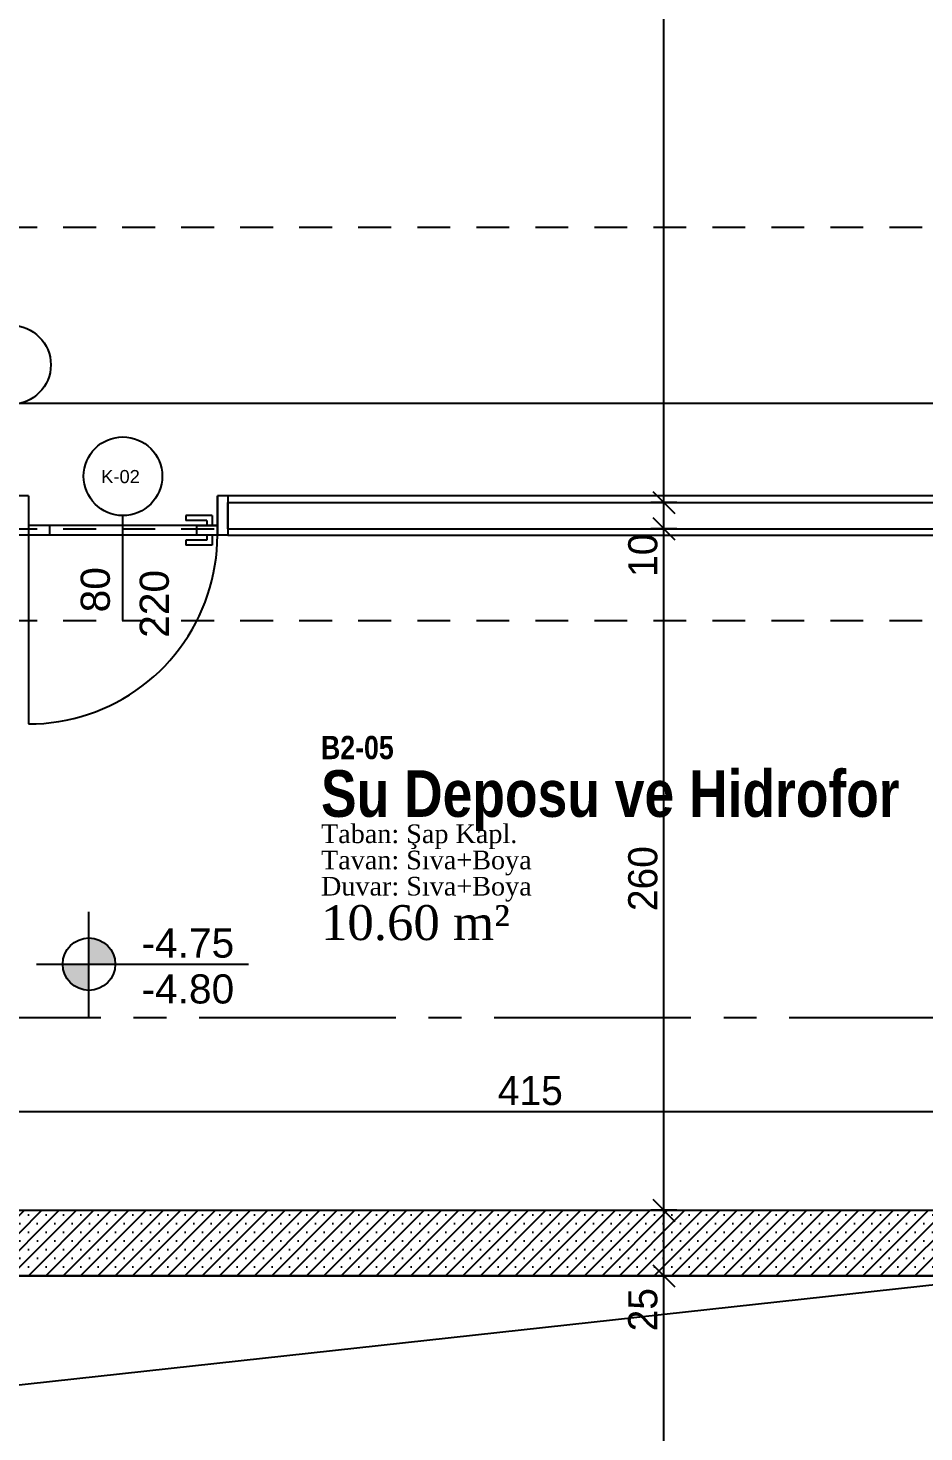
# Model space of a CAD drawing. Header units: metres. Extents: x -220 to 294, y -29 to 18.
# Drawn here: x -130.79 to -127.38, y -0.8 to 4.56 of the extents above; entities that cross this region are included whole.
import ezdxf

# ---------------------------------------------------------------- set-up
doc = ezdxf.new("R2010")
doc.units = ezdxf.units.M
doc.header["$MEASUREMENT"] = 0
doc.linetypes.add('CENTER2', pattern=[1.125, 0.75, -0.125, 0.125, -0.125])
doc.linetypes.add('HIDDEN2', pattern=[0.1875, 0.125, -0.0625])
for name, color, linetype in [('Aks', 7, 'Continuous'), ('Cizgi', 7, 'Continuous'), ('Duvar', 7, 'Continuous'), ('Kapi_Pencere', 7, 'Continuous'), ('Kot', 7, 'Continuous'), ('Mahal', 7, 'Continuous'), ('Merdiven', 7, 'Continuous'), ('Olculendirme', 7, 'Continuous'), ('Panel', 7, 'Continuous'), ('Standart', 7, 'Continuous')]:
    doc.layers.add(name, color=color, linetype=linetype)
doc.styles.add('arial_1_18', font='arial.ttf', dxfattribs={"height": 0.2})
doc.styles.add('comic sans ms_1_18', font='comic.ttf', dxfattribs={"height": 0.2})
doc.styles.add('swis721 cn btbold_1_18', font='swisscb.ttf', dxfattribs={"height": 0.2})
doc.styles.add('times new roman tur_1_18', font='times.ttf', dxfattribs={"height": 0.2})

msp = doc.modelspace()

# ---------------------------------------------------------------- hatches: boundary and pattern name
at = {"layer": 'Kot', "linetype": 'Continuous', "lineweight": -3}
for points in [[(-130.4625, 0.9889), (-130.4631, 1.0001), (-130.465, 1.0112), (-130.4681, 1.022), (-130.4724, 1.0323), (-130.4778, 1.0421), (-130.4843, 1.0513), (-130.4918, 1.0596), (-130.5001, 1.0671), (-130.5093, 1.0736), (-130.5191, 1.079), (-130.5294, 1.0833), (-130.5402, 1.0864), (-130.5513, 1.0883), (-130.5625, 1.0889), (-130.5625, 0.9889)], [(-130.6625, 0.9889), (-130.6618, 0.9777), (-130.66, 0.9667), (-130.6569, 0.9559), (-130.6526, 0.9455), (-130.6471, 0.9357), (-130.6406, 0.9266), (-130.6332, 0.9182), (-130.6248, 0.9107), (-130.6157, 0.9043), (-130.6059, 0.8988), (-130.5955, 0.8945), (-130.5847, 0.8914), (-130.5737, 0.8896), (-130.5625, 0.8889), (-130.5625, 0.9889)]]:
    msp.add_hatch(color=216, dxfattribs=at).paths.add_polyline_path(points)
at = {"layer": 'Panel', "linetype": 'Continuous', "lineweight": -3}
h = msp.add_hatch(dxfattribs=at)
h.set_pattern_fill('SACNCR', color=59, scale=0.5, style=0)
h.paths.add_polyline_path([(-127.0342, -0.2), (-130.933, -0.2), (-130.933, 0.05), (-127.0342, 0.05)])

# ---------------------------------------------------------------- linework, layer by layer
at = {"layer": 'Aks', "color": 248, "linetype": 'HIDDEN2', "lineweight": -3}
for points in [[(-144.6105, 3.8), (-122.0698, 3.8)], [(-144.6105, 2.65), (-122.0739, 2.65)], [(-144.6105, 2.3), (-122.0752, 2.3)], [(-144.6105, -0.2), (-122.0842, -0.2)]]:
    msp.add_lwpolyline(points, dxfattribs=at)
at = {"layer": 'Cizgi', "color": 1, "linetype": 'Continuous', "lineweight": -3}
msp.add_lwpolyline([(-141.6342, -1.8), (-127.0342, -0.2)], dxfattribs=at)
at = {"layer": 'Duvar', "color": 187, "linetype": 'Continuous', "lineweight": -3}
for points in [[(-130.033, 2.775), (-130.058, 2.775)], [(-127.1593, 2.775), (-130.033, 2.775)], [(-130.033, 2.625), (-130.058, 2.625)], [(-130.033, 2.625), (-127.1593, 2.625)]]:
    msp.add_lwpolyline(points, dxfattribs=at)
at = {"layer": 'Duvar', "color": 166, "linetype": 'Continuous', "lineweight": -3}
for points in [[(-130.033, 2.75), (-127.1342, 2.75)], [(-130.033, 2.65), (-130.033, 2.75)], [(-130.033, 2.65), (-127.1342, 2.65)]]:
    msp.add_lwpolyline(points, dxfattribs=at)
at = {"layer": 'Kapi_Pencere', "color": 98, "linetype": 'Continuous', "lineweight": -3}
for points in [[(-130.793, 2.775), (-130.833, 2.775)], [(-130.793, 2.775), (-130.793, 2.6625)], [(-130.793, 2.775), (-130.793, 2.625)], [(-130.073, 2.775), (-130.073, 2.6625)], [(-130.033, 2.775), (-130.073, 2.775)], [(-130.073, 2.625), (-130.073, 2.775)], [(-130.033, 2.775), (-130.033, 2.625)], [(-130.433, 2.3), (-130.433, 2.7)], [(-130.113, 2.7), (-130.193, 2.7)], [(-130.193, 2.7), (-130.193, 2.6813)], [(-130.113, 2.6813), (-130.193, 2.6813)], [(-130.093, 2.7), (-130.113, 2.7)], [(-130.113, 2.6813), (-130.113, 2.6625)], [(-130.093, 2.7), (-130.093, 2.6813)], [(-130.093, 2.6813), (-130.093, 2.6625)], [(-130.793, 2.625), (-130.833, 2.625)], [(-130.793, 2.6625), (-130.793, 2.625)], [(-130.713, 2.6625), (-130.793, 2.6625)], [(-130.713, 2.625), (-130.793, 2.625)], [(-130.793, 2.625), (-130.793, 1.905)], [(-130.153, 2.6625), (-130.713, 2.6625)], [(-130.713, 2.6625), (-130.713, 2.625)], [(-130.153, 2.625), (-130.713, 2.625)], [(-130.153, 2.6625), (-130.153, 2.625)], [(-130.113, 2.6625), (-130.153, 2.6625)], [(-130.153, 2.6625), (-130.073, 2.6625)], [(-130.113, 2.625), (-130.153, 2.625)], [(-130.073, 2.625), (-130.153, 2.625)], [(-130.093, 2.6625), (-130.113, 2.6625)], [(-130.093, 2.625), (-130.113, 2.625)], [(-130.113, 2.625), (-130.113, 2.6063)], [(-130.073, 2.6625), (-130.093, 2.6625)], [(-130.073, 2.625), (-130.093, 2.625)], [(-130.093, 2.625), (-130.093, 2.6063)], [(-130.0736, 2.596), (-130.073, 2.625)], [(-130.073, 2.6625), (-130.073, 2.625)], [(-130.033, 2.625), (-130.073, 2.625)], [(-130.193, 2.6063), (-130.193, 2.5875)], [(-130.113, 2.6063), (-130.193, 2.6063)], [(-130.113, 2.5875), (-130.193, 2.5875)], [(-130.093, 2.5875), (-130.113, 2.5875)], [(-130.093, 2.6063), (-130.093, 2.5875)], [(-130.0753, 2.5671), (-130.0736, 2.596)], [(-130.0823, 2.5095), (-130.0782, 2.5382)], [(-130.0782, 2.5382), (-130.0753, 2.5671)], [(-130.0939, 2.4527), (-130.0875, 2.481)], [(-130.0875, 2.481), (-130.0823, 2.5095)], [(-130.11, 2.397), (-130.1014, 2.4247)], [(-130.1014, 2.4247), (-130.0939, 2.4527)], [(-130.1306, 2.3428), (-130.1198, 2.3697)], [(-130.1198, 2.3697), (-130.11, 2.397)], [(-130.1555, 2.2904), (-130.1425, 2.3163)], [(-130.1425, 2.3163), (-130.1306, 2.3428)], [(-130.1845, 2.2402), (-130.1695, 2.265)], [(-130.1695, 2.265), (-130.1555, 2.2904)], [(-130.2174, 2.1925), (-130.2004, 2.216)], [(-130.2004, 2.216), (-130.1845, 2.2402)], [(-130.2737, 2.1262), (-130.2541, 2.1476)], [(-130.2541, 2.1476), (-130.2353, 2.1696)], [(-130.2353, 2.1696), (-130.2174, 2.1925)], [(-130.3155, 2.0861), (-130.2942, 2.1057)], [(-130.2942, 2.1057), (-130.2737, 2.1262)], [(-130.384, 2.0325), (-130.3605, 2.0494)], [(-130.3605, 2.0494), (-130.3376, 2.0673)], [(-130.3376, 2.0673), (-130.3155, 2.0861)], [(-130.4843, 1.9745), (-130.4584, 1.9875)], [(-130.4584, 1.9875), (-130.433, 2.0015)], [(-130.433, 2.0015), (-130.4082, 2.0165)], [(-130.4082, 2.0165), (-130.384, 2.0325)], [(-130.6207, 1.9259), (-130.5927, 1.9334)], [(-130.5927, 1.9334), (-130.565, 1.9421)], [(-130.565, 1.9421), (-130.5377, 1.9518)], [(-130.5377, 1.9518), (-130.5108, 1.9626)], [(-130.5108, 1.9626), (-130.4843, 1.9745)], [(-130.793, 1.905), (-130.764, 1.9056)], [(-130.764, 1.9056), (-130.7351, 1.9073)], [(-130.7351, 1.9073), (-130.7062, 1.9102)], [(-130.7062, 1.9102), (-130.6775, 1.9143)], [(-130.6775, 1.9143), (-130.649, 1.9196)], [(-130.649, 1.9196), (-130.6207, 1.9259)]]:
    msp.add_lwpolyline(points, dxfattribs=at)
for centre in [(-130.858, 3.275), (-130.433, 2.85)]:
    msp.add_circle(centre, 0.15, dxfattribs=at)
at = {"layer": 'Kot', "color": 216, "linetype": 'Continuous', "lineweight": -3}
for points in [[(-130.5625, 0.7889), (-130.5625, 1.1889)], [(-130.7625, 0.9889), (-130.3625, 0.9889)], [(-130.3625, 0.9889), (-129.9545, 0.9889)]]:
    msp.add_lwpolyline(points, dxfattribs=at)
msp.add_circle((-130.5625, 0.9889), 0.1, dxfattribs=at)
at = {"layer": 'Merdiven', "color": 59, "linetype": 'Continuous', "lineweight": -3}
msp.add_lwpolyline([(-127.0342, -0.2), (-141.6342, -0.2)], dxfattribs=at)
at = {"layer": 'Olculendirme', "color": 47, "linetype": 'Continuous', "lineweight": -3}
for points in [[(-128.3704, -3.73), (-128.3704, 8.58)], [(-140.763, 3.1293), (-122.0166, 3.1293)], [(-128.3204, 2.75), (-128.4204, 2.75)], [(-128.3204, 2.65), (-128.4204, 2.65)], [(-140.763, 0.4266), (-122.0166, 0.4266)], [(-128.3204, 0.05), (-128.4204, 0.05)], [(-128.3204, -0.2), (-128.4204, -0.2)]]:
    msp.add_lwpolyline(points, dxfattribs=at)
at = {"layer": 'Olculendirme', "color": 59, "linetype": 'Continuous', "lineweight": -3}
for points in [[(-128.4128, 2.7924), (-128.328, 2.7076)], [(-128.4128, 2.6924), (-128.328, 2.6076)], [(-128.4128, 0.0924), (-128.328, 0.0076)], [(-128.4128, -0.1576), (-128.328, -0.2424)]]:
    msp.add_lwpolyline(points, dxfattribs=at)
at = {"layer": 'Panel', "color": 177, "linetype": 'Continuous', "lineweight": -3}
for points in [[(-130.933, 0.05), (-127.0342, 0.05)], [(-130.933, -0.2), (-127.0342, -0.2)]]:
    msp.add_lwpolyline(points, dxfattribs=at)
at = {"layer": 'Standart', "color": 250, "linetype": 'CENTER2', "lineweight": -3}
msp.add_lwpolyline([(-141.3924, 0.7855), (-121.483, 0.7855)], dxfattribs=at)

# ---------------------------------------------------------------- texts
at = {"layer": 'Kapi_Pencere', "color": 98, "linetype": 'Continuous', "lineweight": -3, "style": 'arial_1_18'}
msp.add_text('K-02', height=0.05, dxfattribs=at).set_placement((-130.516, 2.8238))
for s, p in [('80', (-130.483, 2.3308)), ('220', (-130.258, 2.2337))]:
    msp.add_text(s, height=0.11111, rotation=90, dxfattribs=at).set_placement(p)
at = {"layer": 'Kot', "color": 19, "linetype": 'Continuous', "lineweight": -3, "style": 'arial_1_18'}
for s, p in [('-4.75', (-130.3625, 1.0139)), ('-4.80', (-130.3625, 0.8389))]:
    msp.add_text(s, height=0.11111, dxfattribs=at).set_placement(p)
at = {"layer": 'Mahal', "color": 15, "linetype": 'Continuous', "lineweight": -3, "style": 'swis721 cn btbold_1_18'}
for s, height, p in [('B2-05', 0.08889, (-129.6778, 1.7708)), ('Su Deposu ve Hidrofor', 0.177778, (-129.6778, 1.5508))]:
    msp.add_text(s, height=height, dxfattribs=at).set_placement(p)
at = {"layer": 'Mahal', "color": 58, "linetype": 'Continuous', "lineweight": -3, "style": 'times new roman tur_1_18'}
for s, p in [('Taban: Şap Kapl.', (-129.6778, 1.4508)), ('Tavan: Sıva+Boya', (-129.6778, 1.3508)), ('Duvar: Sıva+Boya', (-129.6778, 1.2508))]:
    msp.add_text(s, height=0.071111, dxfattribs=at).set_placement(p)
at = {"layer": 'Mahal', "color": 38, "linetype": 'Continuous', "lineweight": -3, "style": 'times new roman tur_1_18'}
msp.add_text('10.60 m²', height=0.13333, dxfattribs=at).set_placement((-129.6778, 1.0808))
at = {"layer": 'Olculendirme', "color": 19, "linetype": 'Continuous', "lineweight": -3, "style": 'comic sans ms_1_18'}
for s, p in [('10', (-128.3954, 2.466)), ('260', (-128.3954, 1.1912)), ('25', (-128.3954, -0.4118))]:
    msp.add_text(s, height=0.11111, rotation=90, dxfattribs=at).set_placement(p)
msp.add_text('415', height=0.11111, dxfattribs=at).set_placement((-129.0036, 0.4516))

doc.saveas('drawing.dxf')
